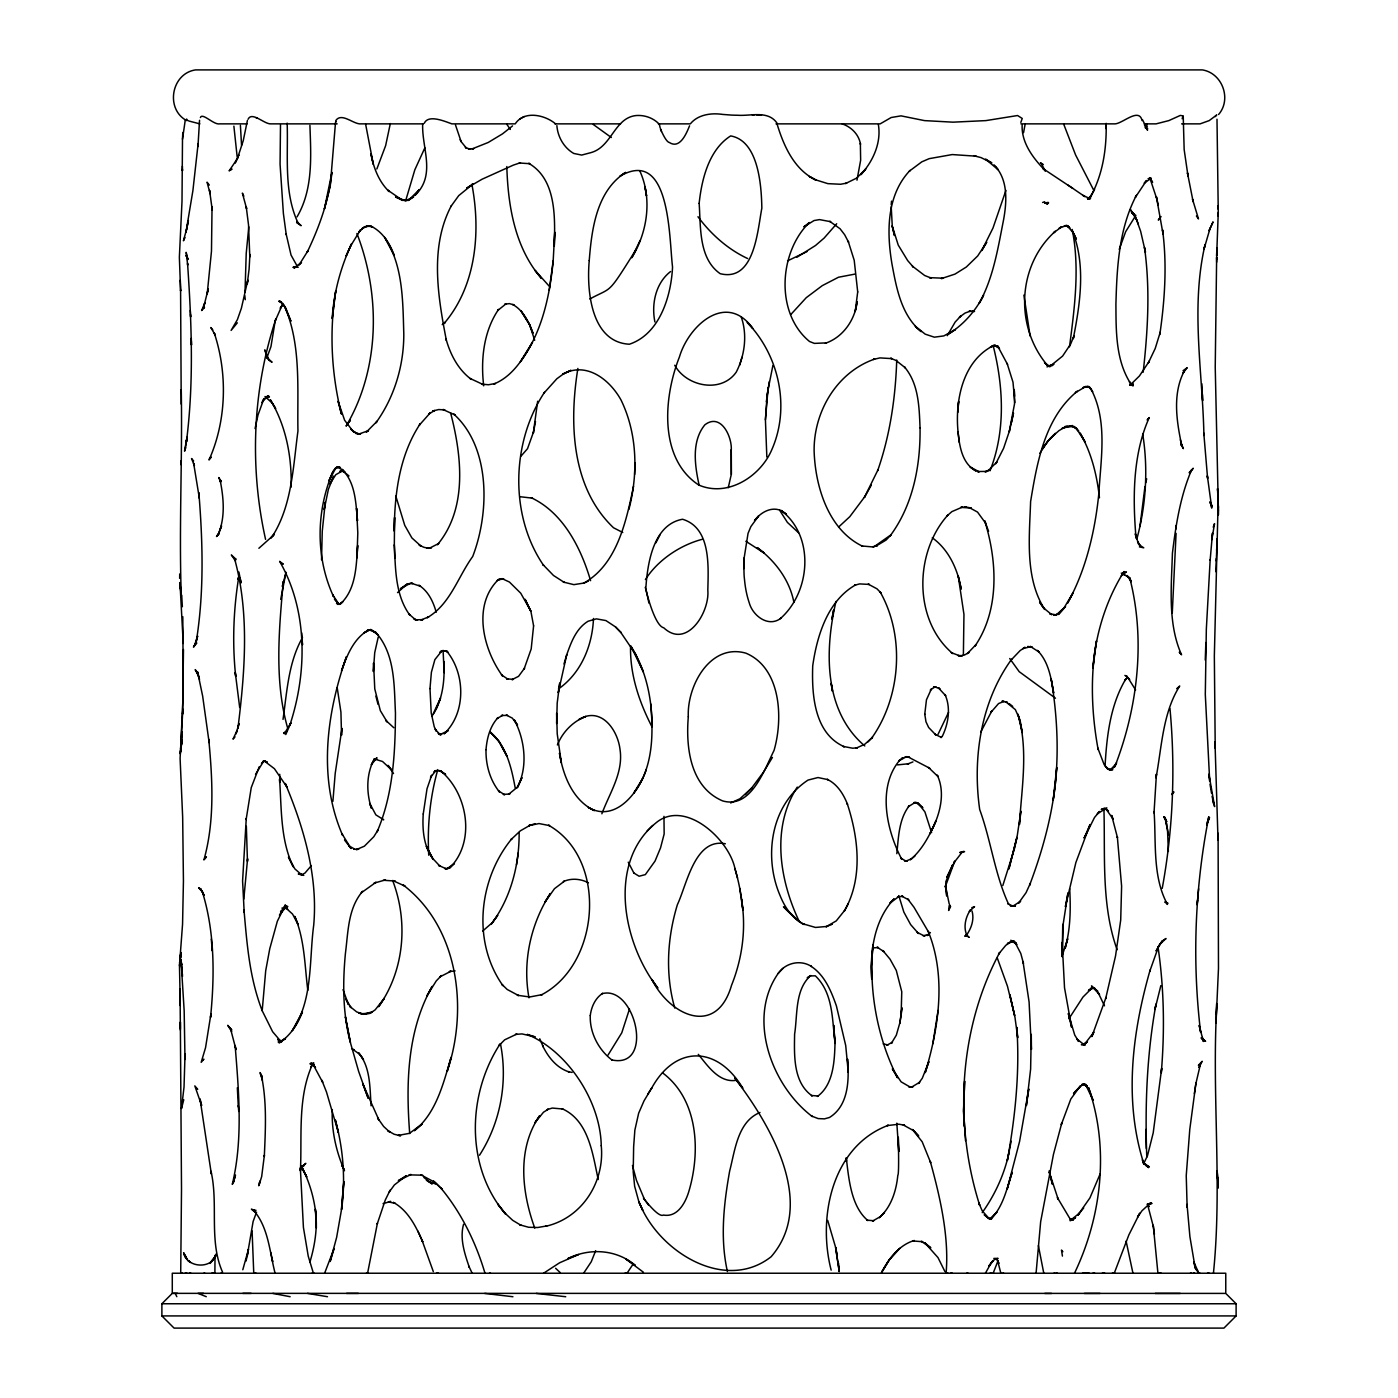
<?xml version="1.0" encoding="UTF-8"?>
<svg xmlns="http://www.w3.org/2000/svg" width="1398" height="1398" viewBox="0 0 1398 1398"><rect width="100%" height="100%" fill="white"/><g stroke="black" fill="none" stroke-linecap="round" stroke-linejoin="round"><path stroke-width="1.5" d="M180.342 1030.046L180.342 1022.025L181.513 1189.104L180.709 1272.687M280.491 124.824L280.072 164.23L283.392 213.51L286.258 234.759L286.118 233.868L291.046 255.083L297.424 266.599M891.208 206.694L892.291 226.406L894.458 235.493L892.151 225.847L898.25 245.104L907.651 260.552L913.261 267.018L912.387 266.162L924.637 275.493L931.225 278.097L929.635 277.66L943.161 278.185L941.413 278.586L955.009 274.095L966.315 267.018L977.674 255.974L986.708 242.256L981.798 250.557L992.982 228.049L1005.931 190.39M1103.896 808.254C1105.364 855.384 1101.012 904.646 1117.107 949.749M184.99 1053.987L184.99 1059.457L184.169 1010.737L180.971 959.395L181.6 964.55M279.74 774.3L279.705 782.338L279.583 779.315C281.592 808.551 280.316 839.901 293.283 866.847L288.46 857.149L294.803 868.822L302.108 875.253L299.819 873.68L303.785 875.375L298.281 874.047L302.265 874.449L304.956 873.068L311.37 865.607M1216.819 247.953L1216.662 255.782L1218.27 212.339L1216.994 119.197M187.874 258.805L186.039 255.45L187.944 259.504L186.144 252.339L187.699 265.096L187.559 263.471C191.596 322.728 194.007 382.475 186.441 441.576L186.983 437.207L184.553 451.17L185.707 447.709M896.73 360.072C895.524 397.574 890.054 435.302 877.612 470.811L877.996 469.798L864.401 497.443L871.373 485.019M1218.235 216.201L1218.27 212.339M183.225 643.482L180.097 584.871L181.303 596.596C178.892 527.815 182.526 458.614 181.251 389.675L181.181 404.127M743.876 568.602C744.12 541.603 743.561 574.491 744.365 578.056C745.082 586.496 746.41 594.395 749.206 602.695C752.666 615.697 768.358 627.877 780.958 618.213L780.329 618.615C810.718 591.948 814.947 536.098 781.167 510.532L786.392 514.184L781.167 510.532M185.305 119.774L182.491 139.206L182.002 201.434L179.363 257.284L180.622 290.924L180.272 280.212L180.307 281.295M630.55 646.505C629.956 674.587 639.113 701.831 651.835 726.541M946.079 1273.229C949.294 1237.23 940.19 1197.23 930.264 1161.406L930.701 1162.752L922.191 1141.799L912.457 1129.497L918.696 1136.05L913.75 1130.737L903.125 1124.883L904.558 1125.215L898.897 1124.202L887.066 1125.617L888.377 1125.268C831.95 1146.255 817.463 1217.291 831.163 1270.118M181.163 393.135L180.587 289.91M181.006 464.66L181.058 460.781M1210.179 559.584L1206.334 629.187L1205.303 694.457L1209.707 781.29L1208.903 774.16L1214.617 806.594L1212.049 796.371M179.66 578.37L179.713 573.949M332.305 1109.575C331.396 1130.51 336.132 1151.602 344.52 1170.755M1146.797 1157.037C1144.875 1105.975 1146.814 1054.407 1156.006 1004.044L1154.94 1009.461L1160.847 985.625M1216.662 262.142L1216.644 257.337L1215.229 367.08L1218.217 502.983L1217.501 488.671L1217.606 490.558M1216.644 259.277L1216.749 251.465M291.116 487.151C291.937 457.006 286.048 425.778 270.321 399.758L275.651 408.6L272.173 403.043L265.026 396.543L267.577 398.238M1106.15 123.566C1106.709 148.957 1102.725 175.239 1090.073 197.555L1094.564 189.534M1217.938 839.901L1218.095 833.208L1218.479 968.395L1216.015 1022.986L1216.085 1020.103C1212.8 1104.315 1221.904 1190.554 1213.429 1273.229M1176.085 533.32L1172.258 613.32M628.89 509.431C638.239 473.572 637.418 433.66 621.009 399.968C609.65 379.54 586.444 361.226 562.8 374.14L570.821 370.4L562.8 374.14M184.973 1056.364L184.029 1086.98L181.513 1108.492L183.767 1099.737M281.959 563.516L283.287 564.163L279.635 561.349C307.857 610.402 307.315 672.386 289.805 725.265L290.784 723.028L284.336 733.758L286.765 731.259L283.672 733.076L286.45 731.801M634.64 474.446L634.902 462.755M1014.703 396.193L1014.232 389.5L1014.529 403.795L1009.286 431.615L1013.463 412.917L1011.593 422.353M924.742 714.43L926.455 699.804L931.348 689.039L930.317 690.07L935.07 686.82L933.48 687.222L936.136 687.047L934.388 686.715L939.963 688.777L938.477 687.903L945.695 695.75L944.996 694.526C950.937 707.545 948.473 723.29 942.514 735.872M645.928 586.863C647.693 562.136 653.652 524.425 682.556 519.252C711.215 527.902 708.314 566.435 707.825 590.393C709.712 612.167 686.89 649.511 663.718 627.772C650.821 624.993 639.34 557.19 648.934 603.115M650.682 703.841C653.513 734.177 653.216 767.782 633.801 793.068L642.87 778.127M1217.973 838.503L1214.984 741.814L1215.299 748.454M1218.392 507.457L1218.147 501.393L1214.338 655.942L1215.211 746.549M180.01 988.928L180.132 997.56L179.468 965.511L182.561 924.148L183.435 881.072L182.666 817.236L180.097 758.363L182.858 709.101L182.596 714.186L183.47 649.528M950.623 906.516L948.613 910.465L949.609 905.083M1215.98 569.038L1215.91 571.695L1217.134 538.649M1216.015 1022.986L1216.697 1003.537L1216.277 1014.633M554.29 246.345L554.744 232.155L553.189 260.692L549.239 290.172M554.342 244.37C555.076 216.725 556.159 179.119 528.671 163.304L529.825 163.688L519.252 163.007L520.458 162.727L513.328 165.121L482.1 179.206L466.722 188.118L473.206 183.837L458.736 195.615L450.715 206.712M765.422 419.802L767.17 394.184L772.902 365.455M1105.748 808.795L1101.257 809.355L1106.814 807.852L1097.273 813.916L1099.597 811.434L1094.529 817.446L1084.236 837.979L1090.038 824.575L1075.883 862.514L1065.398 906.69L1067.985 892.885L1063.109 924.602L1062.2 956.756L1062.742 924.393M1205.862 642.556L1205.251 660.048M215.012 1255.299L214.89 1272.809M1154.014 812.954L1156.443 774.003L1156.024 777.847C1161.79 747.161 1162.664 712.875 1179.72 686.016L1176.679 688.69M1216.243 560.93L1216.347 558.449M182.491 139.206L182.788 132.53M766.838 457.024L765.422 419.68L768.149 387.7M1216.627 550.62L1216.732 548.191M181.827 735.191L181.653 739.088L182.002 731.661M179.468 965.511L181.111 952.894L179.818 960.496L180.989 953.506L180.132 958.277M179.591 962.82L181.041 953.523M593.486 618.475C592.385 645.474 581.201 673.154 558.431 688.952M280.893 1041.178L278.01 1039.343L280.491 1040.951L272.627 1031.724L262.195 1010.719L265.707 970.719L269.762 948.735L277.346 921.247L285.402 904.873L279.443 915.131L286.852 905.869L280.561 911.636L287.831 906.533L284.93 907.721M963.379 655.225L963.956 614.404L958.224 575.993L961.212 589.135C957.7 569.475 948.927 549.729 932.291 537.811M180.744 953.471L180.499 957.176L180.814 952.58M491.589 923.711L497.601 915.48L491.589 923.711C510.917 897.708 519.427 864.576 519.13 832.439M949.557 906.428L949.661 904.908L949.539 908.018M1105.049 766.174C1106.762 736.257 1110.204 704.976 1125.932 678.764L1124.639 680.774L1127.19 677.576M731.329 474.376L731.259 449.789L731.329 474.219L728.253 487.745M1207.225 823.02L1208.798 816.694C1194.888 887.538 1192.022 960.496 1200.62 1032.178L1199.169 1025.363L1203.398 1041.475L1202.21 1037.491L1203.73 1040.619L1201.022 1037.963M199.547 120.315L197.957 146.563L198.132 143.61L192.907 190.582L185.951 232.348L186.948 227.839L183.453 240.806L184.833 237.485L184.117 238.883M743.963 559.148L748.052 533.354L750.883 526.574L758.607 516.002L754.518 520.598C760.529 512.402 771.766 505.884 781.762 510.952M537.653 401.243L533.32 433.065L535.504 421.549M180.499 751.477L181.583 741.796L180.237 753.802L182.177 739.961L180.587 749.136L183.243 692.657L182.806 616.693M891.208 204.859L891.522 201.137M896.817 853.689C898.53 837.367 898.792 819.071 909.382 805.597L908.333 806.681L915.288 802.347L913.768 802.697L917.35 802.802L915.76 802.417L922.837 807.764L917.857 802.871L924.917 811.906L931.592 832.631M1210.144 560.231L1212.52 533.022L1211.804 539.68L1214.547 523.656L1213.202 527.186M332.899 801.316L335.205 773.426L341.828 729.302L341.863 728.323L341.549 735.191L340.92 712.106L337.215 687.781M1139.964 526.434L1144.962 486.521M1198.645 888.831L1197.142 904.803L1197.579 900.225M901.168 1015.123L899.84 1023.161L901.92 1007.766L901.116 1015.63L901.762 991.724L896.293 970.457L890.037 959.168L882.854 950.535L883.99 951.654L877.053 947.162L878.433 947.582L872.352 947.931L873.488 947.547M335.537 122.133L330.278 185.759L324.371 209.053L331.938 172.408C328.967 200.281 319.216 227.123 307.176 252.287L308.207 250.382L299.015 265.008L301.479 262.422L293.877 268.067L296.673 266.861L293.213 267.298L296.673 266.861M275.057 321.715L270.95 346.634L266.773 358.045M285.996 572.254L280.718 599.358M932.815 1043.834L938.093 1010.474M766.331 401.75L769.284 381.584M553.206 260.727C549.781 296.131 541.917 332.707 520.353 361.802L532.481 342.248C523.289 358.762 512.227 376.586 493.948 383.978L495.399 383.489L488.514 384.747L481.681 384.17L483.236 384.59L470.095 378.456L471.388 379.435C458.177 369.701 450.313 354.48 446.014 338.945L446.346 340.273C437.941 296.498 429.501 246.852 451.397 205.628M283.025 719.393C286.992 691.783 288.39 662.303 302.51 637.558M248.792 226.808L246.223 253.388L245.017 291.99M518.274 852.902L516.509 864.838M390.322 123.566L385.638 145.637L376.848 168.983M1142.079 120.612C1139.125 107.279 1123.101 123.199 1115.202 123.863L1020.89 123.863M1194.346 1093.568L1195.972 1082.908L1189.768 1129.497L1186.238 1175.648L1187.147 1207.295L1187.024 1204.377L1189.908 1236.653L1195.238 1268.283L1193.84 1261.992L1198.68 1272.914L1195.849 1269.139L1197.527 1270.24M1143.162 372.235C1147.845 330.924 1150.309 288.739 1144.473 247.429L1145.469 252.269L1140.681 231.421L1135.84 217.721L1138.391 224.257M1159.816 334.559C1164.814 299.976 1167.19 264.589 1162.542 229.831L1163.084 234.27L1156.408 196.803L1158.226 205.122M1025.083 124.439L1023.563 132.635M186.004 444.302L186.616 440.405L185.078 449.911M180.796 747.406L182.299 739.996M181.024 952.527L179.8 959.605L181.198 953.314M243.811 899.071L247.586 858.739L247.463 861.395L246.345 826.288M238.953 575.836C233.449 609.004 232.138 642.975 235.703 676.422L235.266 672.473L239.687 707.528M633.556 486.259C626.199 521.244 617.112 564.809 583.333 583.368L588.418 581.061M577.881 368.425C569.161 422.58 571.118 487.5 613.547 527.78L622.757 532.498M1011.156 1141.24L1007.346 1160.48C1015.245 1116.722 1019.946 1071.759 1016.783 1027.285L1017.709 1037.718L1014.983 1017.395L1010.265 996.355L1009.828 994.729L1014.668 1015.577L1007.451 986.184L997.316 958.084M1069.505 346.844C1074.52 308.137 1079.972 268.084 1072.196 229.429M1195.832 1083.834L1200.393 1064.332L1198.995 1067.425M256.55 1212.136L253.108 1221.537L247.131 1256.453L248.494 1249.27L242.798 1269.751M255.065 428.522L258.018 414.961L263.96 398.587L262.474 401.243M1162.227 888.342C1173.167 829.084 1175.508 768.376 1169.951 708.402M674.727 365.245C686.61 386.722 721.246 393.572 736.239 372.13C744.784 355.546 747.493 334.891 741.272 317.084M247.411 120.455L243.235 140.726L237.258 158.97L238.848 154.898L235.179 163.007L236.734 159.634L229.15 170.836L231.981 169.053L229.499 170.469M629.467 1009.059L621.778 1032.807L607.973 1055.158M856.991 180.167L860.644 160.228L860.364 143.47L860.504 144.344C858.966 134.54 851.347 126.921 842.12 123.863M1145.818 482.677L1146.675 478.832M238.848 575.941L238.062 579.436L239.268 575.312M1009.391 1150.694C1005.005 1173.027 995.376 1194.172 982.217 1212.678M245.978 1261.101L247.324 1255.509M899.962 1022.462L896.31 1035.202L891.33 1043.38L892.431 1042.226L886.786 1045.267L888.097 1044.935L883.204 1043.939M406.067 199.355L414.839 169.787L424.852 147.856M217.284 535.294L218.822 534.263L216.515 536.535L219.381 532.323L217.896 535.067C225.532 517.924 223.732 498.072 220.115 480.126L221.233 481.331L218.77 477.574L220.674 482.153L220.115 480.126M235.511 1175.071L233.571 1181.729L235.336 1175.561M422.685 124.16C421.654 148.031 436.403 175.065 414.979 195.405L418.911 190.023L408.268 200.491L413.738 196.838L405.665 200.7L407.744 200.281L403.183 200.263L405.455 200.665L395.547 196.961L402.694 200.456L387.596 190.023L389.168 191.596C378.753 181.583 373.598 167.725 370.924 153.815L373.283 164.248L365.647 124.317M990.5 1218.392L996.931 1212.171L991.182 1218.672C1003.327 1206.299 1006.875 1188.405 1012.082 1172.485L1007.242 1188.877L1019.579 1141.484L1028.788 1088.902L1026.377 1105.538L1030.623 1069.086L1031.27 1034.363L1031.427 1049.356L1029.085 1001.947L1023.004 961.562L1023.476 963.432L1020.802 953.506L1015.105 942.549L1016.905 944.629L1010.824 940.225M1136.819 539.104C1146.115 504.888 1148.3 468.749 1142.655 433.712M835.969 601.455C824.785 649.983 823.265 710.621 864.785 745.973M378.264 636.911L374.716 652.691L373.336 671.477L373.563 663.036L374.769 688.917L380.343 710.673L387.124 721.927L385.726 720.285L393.782 727.729M463.594 1224.246C459.662 1238.209 464.346 1252.87 469.274 1267.2L468.889 1266.273L472.087 1273.071M216.253 1253.779C212.915 1269.611 186.563 1268.335 183.645 1252.695L186.528 1257.868L184.082 1254.216L185.794 1257.186M1160.323 331.955L1155.202 348.521L1148.352 362.903L1149.401 361.016L1139.422 375.975L1129.951 385.289L1132.904 384.258M533.512 431.965L527.518 448.688L520.982 456.15M309.849 1262.307C314.987 1245.234 317.783 1227.095 315.424 1209.322L316.315 1227.898C316.752 1207.313 311.527 1186.64 302.475 1168.204L306.651 1176.871L301.182 1166.998M563.988 663.963L566.767 654.596L558.239 692.726L559.742 682.993L557.19 703.107L556.666 723.5L556.666 713.312L557.208 733.758L561.349 762.784L559.462 753.155C563.079 775.558 572.691 800.268 594.43 810.63L588.296 807.415C615.26 822.933 638.519 792.753 646.33 769.477M1011.698 1173.778L1012.082 1172.485M1009.513 430.759L1003.607 448.269L995.743 463.752L996.931 461.952L987.897 470.934L989.784 469.693L985.031 471.79L987.075 471.406L977.377 471.528L979.264 471.842L970.072 466.967L976.031 471.004C962.086 463.612 959.5 446.294 958.067 432.087L959.273 442.362M954.572 861.57L945.24 886.874M1119.221 249.386L1125.67 231.666L1135.875 215.327M437.801 769.616C429.955 797.297 427.159 826.515 428.749 855.226M741.971 357.311L739.664 365.21M595.67 1250.686L591.267 1261.747L584.067 1272.564M990.011 470.794C1005.774 430.881 1003.484 386.512 993.139 345.568M640.144 240.404L631.791 257.756C647.554 232.103 652.359 198.586 639.882 171.08M1100.156 1173.901L1089.916 1197.929L1077.945 1215.019L1083.695 1207.959M566.609 655.12C571.031 642.521 576.098 628.471 588.121 621.219L596.387 618.86L605.911 620.572L615.487 626.898L620.974 632.525L615.487 626.898M993.157 1273.229L998.102 1260.559M219.189 532.289L221.548 525.84L220.325 529.178M1206.684 825.117L1209.515 817.568L1207.383 822.164L1208.047 821.308M285.926 572.673L282.379 586.478L283.305 581.498C279.006 629.694 274.253 680.634 287.534 727.676M1002.82 885.528L1014.476 848.603L1016.958 837.472L1008.902 868.944L1017.272 835.567L1020.89 811.172L1019.422 824.505C1021.641 788.157 1028.544 749.643 1017.954 714.098L1022.288 732.535L1020.051 720.092L1015.332 709.607L1005.774 701.813L1007.504 702.46L1002.051 701.149L1004.061 701.394L998.574 703.544L990.675 712.613L991.986 710.673L980.662 732.22M1062.13 955.952L1067.688 938.774L1065.119 948.333C1070.553 929.058 1070.763 908.683 1069.697 888.796M557.383 744.994C562.45 732.202 572.883 721.403 585.797 716.458L578.999 719.498C600.773 706.025 617.706 729.494 620.03 749.555C623.543 772.675 609.563 793.033 601.874 813.793M948.56 712.333L938.041 734.352M1145.644 127.235L1147.129 123.618M689.564 125.803C686.453 133.422 679.97 149.341 669.432 142.544C664.714 141.757 657.916 121.766 661.429 131.482M259.312 766.611L251.256 787.598L246.135 819.525L246.258 818.581L242.588 880.932L244.196 912.457L244.003 910.133C247.027 944.262 249.421 977.534 262.195 1010.719M1084.236 837.979L1084.9 836.441M285.769 734.544L290.784 723.028M636.265 249.228C606.802 296.131 613.11 286.345 589.799 298.98M1173.044 792.054L1171.978 794.518L1174.005 792.054M351.422 244.126L346.232 255.747L351.422 244.126C340.64 267.525 333.685 292.864 332.2 318.639L335.782 290.697C329.177 331.431 331.396 373.86 341.392 413.895M1115.307 765.405C1137.955 706.479 1145.609 639.078 1129.654 577.566L1131.209 581.673L1126.98 575.452L1129.042 577.479L1122.454 573.722L1124.831 575.032M436.071 709.136L440.527 698.039L432.017 716.37M1210.493 227.577L1213.062 221.88L1209.095 230.705L1210.161 227.996L1204.01 249.159L1205.076 244.598C1190.414 307.717 1202.682 371.833 1203.923 435.477L1203.783 433.048L1207.61 478.431L1207.348 475.809L1211.751 508.086L1210.109 501.637M1199.03 1067.356L1202.14 1061.292L1198.401 1065.328L1199.292 1064.734M947.267 335.66L955.149 322.064L960.828 315.983L959.395 317.154L965.092 313.047L970.876 310.915L968.954 311.352L974.528 311.439L972.589 310.968M281.854 305.83L275.161 321.068L275.948 318.761C252.549 389.291 249.403 466.967 265.568 539.366M255.554 774.37L263.366 761.665L261.478 763.658L264.694 760.704M1144.455 1162L1147.513 1155.674L1153.21 1132.869L1161.668 1068.369L1161.284 1072.843C1164.779 1030.955 1164.15 988.438 1157.998 946.813M1114.538 767.153L1116.6 762.889L1111.13 769.407L1115.167 765.894L1109.872 770.35M1062.428 1256.103L1061.484 1250.074L1062.882 1251.717M390.234 1189.995L385.289 1200.008L377.198 1224.054L377.443 1223.11L367.587 1273.229L366.381 1273.229M556.876 125.61C557.697 136.812 563.918 147.786 573.757 153.448L581.673 155.073L590.672 152.697C611.765 147.157 614.141 118.166 635.775 115.58C644.286 114.776 653.058 117.834 658.947 123.863M297.04 216.865C313.274 189.202 310.968 156.174 309.919 125.366M655.819 542.896L659.839 535.189M433.66 713.679C443.044 698.056 444.826 679.306 443.882 661.464L444.145 672.63L443.079 650.35M848.219 903.772L844.322 911.077C863.195 878.416 858.547 837.926 847.205 803.553L847.52 804.357C843.553 794.256 837.367 784.138 827.214 779.333L828.053 779.665L817.97 777.533L808.027 780.084C770.84 804.427 763.308 856.555 780.067 895.524C784.785 907.372 792.456 918.923 804.409 924.41C800.862 925.825 763.028 886.384 798.66 921.107M881.369 1272.896L889.25 1259.755L899.735 1248.344L889.984 1258.829L881.771 1272.058C888.831 1258.619 899.141 1244.954 914.309 1240.48M350.601 245.961L360.614 229.726L358.814 232.085L364.004 227.227L361.698 228.818L366.888 226.301L364.406 226.791L369.701 226.231L367.272 225.777L372.654 227.088L370.557 225.969C382.563 231.579 389.92 243.567 394.323 255.607L384.642 237.363C403.236 265.41 402.781 301.217 403.795 333.65C403.952 365.315 394.481 397.102 375.905 422.843L377.163 421.2L366.346 432.087L368.495 430.636L358.185 434.289L360.614 433.887L355.669 433.345L358.063 433.712L353.31 431.667L355.494 432.664L350.985 429.291L352.838 431.021L344.642 420.274L338.071 401.278L341.322 413.721M348.871 422.266L350.409 420.169L346.075 426.11C380.029 368.845 380.64 294.646 356.909 233.483M1090.073 197.555L1091.419 195.143L1087.749 199.075L1090.58 197.834L1087.609 198.796L1090.492 198.429L1087.434 198.411L1090.178 198.726L1082.978 195.405L1084.848 196.611L1068.072 185.148M1182.149 118.725L1183.092 115.912L1180.314 115.422L1168.815 120.612L1156.076 123.863L1144.315 123.863M647.676 1094.354L651.835 1087.819L644.024 1100.855L638.659 1113.21L634.867 1130.091L633.644 1146.675L633.207 1171.856L634.64 1186.273L638.903 1201.861L642.608 1210.074L638.834 1201.808L642.608 1210.074M259.137 1183.04L260.36 1180.873L258.787 1185.766L261.671 1176.609L264.379 1155.22L264.309 1156.461C265.498 1129.601 267.001 1102.271 261.461 1075.778L262.405 1080.217L260.063 1072.563L261.793 1075.883L260.5 1074.415M772.43 757.401L763.64 771.941L751.408 788.35M1068.928 1018.74L1082.996 997.036L1091.122 988.945L1088.43 990.413L1093.184 988.071L1090.283 988.561L1094.791 988.176L1091.925 987.67L1094.809 988.683M324.616 1273.229L334.087 1248.519L330.155 1261.503L336.638 1237.37L341.304 1210.72L343.838 1181.59L341.566 1209.585C345.638 1179.65 343.349 1149.139 335.363 1120.043L338.368 1132.502L326.503 1092.065L321.82 1080.182L322.676 1082.314L313.117 1064.525L315.511 1067.583L311.509 1063.441L314.218 1065.084L310.566 1063.196L313.327 1063.668L309.937 1063.861L312.61 1063.459M1218.602 114.496C1231.865 99.206 1222.359 73.08 1202.367 69.9L195.58 69.9C171.325 73.412 165.051 108.992 186.65 120.612M1039.815 453.319L1047.784 441.296L1055.35 433.328M627.02 1273.229L632.473 1265.068M645.422 579.541C657.462 560.528 679.533 545.29 702.303 539.279M479.497 1155.237C500.519 1122.646 508.033 1081.772 500.449 1043.764M283.2 303.523L280.229 308.294L282.536 304.764M797.279 787.109C770.84 827.651 779.7 880.74 799.534 922.086M864.978 496.43L849.792 516.683L838.59 527.063M274.095 534.403L270.565 538.16L274.095 534.403L272.348 536.36C292.042 505.569 293.161 466.355 297.949 431.021C297.11 389.326 301.601 343.803 283.951 304.974L290.924 321.243L285.646 307.752L279.635 300.989L281.907 302.65L278.691 301.182L281.417 302.23M966.158 935.07L968.971 937.237L966.158 935.07L967.364 935.909L964.69 936.118L966.088 935.611C971.313 928.761 974.511 919.447 971.994 910.919M844.689 910.378L836.249 920.898L826.078 926.804L832.229 924.13L831.373 924.515M966.228 935.559L967.451 933.864L965.808 935.664M790.919 314.41L806.262 297.669L822.269 285.646L838.485 277.241L854.982 274.095M261.741 402.572L268.119 395.669L265.428 397.574L268.818 396.088L265.882 397.137L269.395 396.752L265.882 397.137M651.713 1088.028C675.688 1044.655 717.454 1045.721 742.81 1088.221L734.964 1078.4M1160.882 216.498L1158.313 220.063L1160.69 217.005M389.028 1192.302L394.393 1184.927L406.381 1175.666L398.343 1180.646L411.012 1174.495L409.002 1174.862L422.703 1175.194M418.177 191.037L418.911 190.023M1047.784 441.296L1042.157 448.933L1049.618 439.077L1058.88 430.706L1064.367 427.404L1062.008 428.435L1072.581 425.586L1064.752 426.705L1074.8 426.705L1072.056 426.285L1076.74 428.504L1074.188 427.089L1078.732 431.091L1076.687 428.976L1085.197 442.118L1080.042 432.996C1091.471 452.69 1096.993 475.355 1099.457 497.828M846.314 1157.911L846.402 1161.301L846.297 1157.928C848.883 1179.86 851.277 1206.666 867.878 1220.559L866.847 1220.174L873.82 1220.716L872.527 1221.118L880.46 1216.557L879.394 1217.588C891.277 1206.911 896.293 1190.781 897.813 1175.316C899.788 1174.198 897.289 1109.086 898.757 1151.568L896.834 1123.171M300.29 1169.147L305.83 1163.328L300.186 1168.151L303.471 1165.408L300.78 1166.683L304.013 1165.67L301.094 1166.159M836.686 223.75L824.121 238.079L815.523 245.489L796.843 257.284M1077.945 1215.019L1079.64 1212.94L1070.047 1220.681L1072.773 1219.912L1070.169 1219.108M778.197 973.427C747.056 1017.779 770.822 1085.093 812.29 1116.548L811.487 1116.023L818.162 1118.592L824.453 1118.872L829.486 1117.474C848.936 1105.486 849.18 1079.221 847.52 1059.002L848.254 1072.179L845.72 1045.564L836.388 1005.861C831.128 990.972 824.645 974.895 810.718 966.088L811.469 966.472C800.547 959.343 785.484 962.785 778.197 973.427L783.055 968.29M204.737 858.791L206.397 856.817L203.916 859.927C214.838 821.098 212.531 779.14 208.739 739.262L209.141 742.618L202.658 696.134L197.607 671.896L199.058 677.488M235.004 736.868L233.012 739.14L237.206 730.228L236 733.898L239.006 723.552L237.905 728.498C244.825 672.735 249.753 613.11 234.462 558.414L235.546 560.895L231.334 554.954L236.122 559.34L234.148 558.466M962.471 851.749L954.135 862.461L955.009 861.063L946.883 877.262L952.65 864.838L945.817 881.754L946.708 896.048L945.398 885.755L949.225 903.999M397.539 592.612L407.098 584.014L400.37 588.768L409.981 583.49L407.884 583.875L412.777 583.438L410.75 583.088L420.449 586.234L418.841 585.238C428.347 591.144 433.328 601.839 436.211 612.254M234.27 1181.013L232.278 1184.386C243.147 1139.457 238.761 1091.314 235.126 1045.477L236 1049.583L230.6 1029.033M1189.086 472.699L1193.21 468.243L1189.82 473.013L1191.55 469.955C1180.314 496.325 1175.823 525.054 1172.415 553.328C1171.419 586.723 1167.575 623.7 1181.555 654.806L1179.265 652.254L1181.258 653.88M745.379 794.606L751.809 787.93L739.944 798.747L730.665 802.959M867.931 741.971L872.457 737.305L864.733 744.295L856.205 748.105L857.324 747.755L852.763 748.227L843.344 746.445L844.322 746.759C814.125 733.513 811.696 694.404 812.727 665.798C816.956 635.845 827.703 600.616 855.646 584.888L854.597 585.255L859.63 583.91L869.364 584.434L868.193 584.119L876.983 588.82L880.88 592.839L880.076 591.791C905.17 636.003 900.994 696.798 871.705 738.092L872.457 737.305M492.446 922.54L482.677 931.051M1049.618 439.077L1053.917 434.778M879.394 1217.588L884.427 1212.538L883.449 1213.516M161.888 1303.757L172.286 1293.36L172.286 1273.229L1225.766 1273.229L1225.766 1293.412L1236.112 1303.757L1236.112 1315.92L1223.932 1328.1L174.068 1328.1L161.888 1315.92L161.888 1303.757L1236.112 1303.757M734.946 868.612C729.319 840.355 687.047 800.338 657.846 821.395C607.012 860.277 622.093 942.304 657.864 988.141L651.887 979.491C669.974 1015.874 716.545 1037.246 731.538 985.31C741.027 961.614 745.274 935.786 742.915 910.325C741.569 896.118 738.913 882.068 734.876 868.385C735.156 869.416 737.393 877.507 737.515 877.996M647.082 831.041L652.726 825.484M202.675 1060.331L203.881 1059.177L201.172 1062.323L205.541 1047.714L210.941 1013.812L210.539 1017.395C214.715 975.542 214.838 931.54 202.133 891.138L204.091 895.402L200.456 888.516L202.378 891.872L198.656 887.713L201.19 889.897M1215.211 116.628L1216.767 114.933L1209.183 120.612L1200.096 123.863L1181.625 123.863M1020.837 122.412L1022.235 118.463L1017.569 115.527L985.835 120.612L952.999 122.168L924.497 120.612L901.011 115.859L891.173 117.519L880.181 123.863L775.995 123.863M930.386 932.588L927.171 935.594L928.464 934.458L923.134 935.769M272.278 536.343L258.875 548.278M940.871 737.567L942.322 736.239M237.328 322.833L231.107 330.417L237.398 319.618L241.365 308.311L247.813 280.054L247.254 283.864L249.106 269.028L249.91 254.488L249.805 256.917L248.529 224.956L246.24 206.852L246.607 208.669L242.378 193.099L243.829 196.174M282.151 1041.475L278.08 1040.968L281.295 1041.265L278.342 1042.489L285.402 1038.522L279.303 1042.856C290.295 1035.603 297.879 1024.052 302.44 1011.872L292.269 1030.658C313.274 999.972 308.993 960.443 313.711 925.179C318.045 876.389 303.978 828 285.262 783.457L286.905 786.987L274.427 768.708L264.309 761.001L267.21 762.032L263.296 760.827M512.542 125.925L502.511 133.858L488.251 142.456L472.07 148.922L473.73 148.66L468.278 148.904L469.885 149.202L465.307 147.332L466.408 148.118L461.113 141.617L455.468 124.894M670.568 271.544C655.61 283.112 651.276 304.082 654.893 321.924M196.821 643.063L193.466 647.117L196.209 642.556L194.374 645.719L197.677 636.02L196.262 641.542C204.213 592.385 202.832 542.214 198.848 492.725L199.25 498.265M873.296 547.282L890.037 535.469M311.859 1064.647L313.834 1062.952L310.95 1066.884L312.401 1064.507C297.494 1097.587 302.073 1135.613 300.43 1170.982L300.395 1168.815L303.418 1227.427L308.242 1256.208L313.065 1272.11M911.741 858.652L905.834 861.185L907.319 860.871L904.523 860.766L905.904 861.081L900.592 857.988L901.64 859.036C886.629 830.464 876.808 786.952 899.945 759.953L898.844 760.861L906.568 756.633L905.03 756.982L909.539 757.279L908.176 757L929.757 768.236L928.499 767.467L937.883 776.449L937.272 775.121C946.131 794.151 939.351 816.292 929.95 833.785L936.136 820.539C929.845 834.851 922.488 849.565 910.325 859.77L914.921 855.995M901.518 758.73L902.828 757.681L898.844 760.861M1145.259 127.812L1147.409 126.117M203.129 308.469L204.492 307.438L201.627 310.531L204.912 302.615L203.846 306.477L208.25 288.792L207.184 294.017L211.482 251.116L212.042 206.694L212.286 210.259L209.56 190.268L210.154 193.833L207.061 182.177L209.316 185.078M209.438 458.509L211.238 457.129L209.018 459.977C226.528 420.885 227.752 373.581 214.261 333.021L215.379 335.38L210.871 327.534L212.828 329.998M1082.646 1084.638L1075.621 1091.087L1073.524 1093.708L1080.357 1085.931L1070.816 1099.038L1061.309 1124.569L1061.746 1123.188L1053.445 1154.433L1040.654 1221.747L1036.075 1273.229M442.222 324.616L445.403 322.187L444.005 323.585C476.386 285.769 480.877 231.614 471.895 184.326M424.258 123.269C428.312 114.252 444.337 121.172 451.851 123.863L515.233 123.863C524.145 110.232 544.801 114.776 555.583 123.863M519.759 119.04L524.302 116.523M563.778 373.703L556.876 378.736L543.927 393.135L544.504 392.296C511.336 442.135 509.396 515.617 543.577 565.369L542.931 564.565L553.486 575.469L564.32 582.442L563.307 582.057L573.844 584.644L584.049 583.036M283.182 1040.095L285.402 1038.522M338.036 603.167L334.402 598.938L339.05 604.408L342.772 601.804L340.972 603.429C356.28 588.575 356.228 565.299 357.696 545.465L356.979 557.907L357.801 532.988L356.56 508.243L357.486 520.772C355.808 503.07 355.564 482.537 341.951 469.256L343.716 470.916L337.879 467.159L340.448 467.526L336.481 467.351L339.102 466.949L335.24 468.347L337.722 467.002L333.982 470.077L336.027 467.614L328.932 480.72L333.178 471.074C316.053 510.602 315.336 557.383 333.58 596.666L332.637 594.692L338.928 604.233M1163.136 940.347L1166.037 938.512L1159.571 944.576L1156.076 951.042L1162.21 940.889L1158.592 946.446L1149.75 971.313L1150.117 970.055C1132.153 1032.703 1123.608 1101.135 1144.001 1164.237L1142.358 1159.886L1145.399 1164.936L1148.597 1167.627L1143.022 1162.524L1149.313 1166.841L1146.08 1165.582M1149.121 417.845L1147.164 420.082L1149.243 417.6C1132.607 454.577 1132.677 498.3 1136.05 538.143L1135.316 533.739L1138.671 544.451L1143.756 547.824L1139.422 546.898M1130.178 385.201L1133.009 383.471M1051.313 365.228L1062.602 356.088L1070.676 344.013L1074.048 335.747L1073.262 338.683C1080.147 303.96 1085.949 264.991 1072.511 231.317L1076.32 239.11L1073.874 233.693L1067.985 226.581L1069.942 227.996L1066.534 225.847L1068.928 226.721L1065.328 225.602M807.013 251.588L787.598 260.832M1183.04 370.715L1187.217 367.674L1183.145 372.864L1184.456 370.697C1172.206 393.642 1176.592 421.287 1181.764 445.63L1180.349 439.811M339.015 604.373L341.322 603.324L337.582 604.373L340.203 603.971L336.534 603.412L339.19 603.884M383.035 1203.678L390.689 1201.441L388.382 1201.878L395.127 1203.381L393.345 1202.367C408.199 1210.581 416.132 1226.745 422.633 1241.704L417.95 1231.149M912.929 761.927L907.424 764.059L908.91 763.71L897.464 764.898M1046.997 366.888L1053.935 364.231L1049.811 365.769M1081.598 1085.25L1084.533 1084.132L1081.825 1084.499L1086.036 1084.568L1083.345 1084.201L1087.295 1086.089L1083.345 1084.201M911.548 1087.172L919.744 1082.192L918.451 1083.52L922.278 1078.277L928.884 1061.641L925.214 1072.668C938.827 1027.565 946.446 976.241 928.202 931.33L928.988 932.815L913.995 907.267L907.774 899.036L908.787 899.893L901.588 896.101L902.951 896.38L897.533 896.834L898.897 896.502L889.897 903.178L894.143 898.844C874.309 919.971 869.818 951.409 871.758 979.351L871.269 966.56L873.068 944.576C868.508 989.644 877.018 1037.386 897.499 1077.753L892.361 1068.876L901.098 1081.825L910.133 1087.067L908.7 1086.7L913.069 1086.805M1042.628 202.483L1044.655 201.731M964.008 851.33L959.71 852.448M1123.503 572.918L1126.438 571.904L1121.301 575.766L1124.044 571.52C1105.87 600.319 1095.665 634.133 1092.921 667.947L1096.504 640.826C1090.108 676.667 1091.576 713.854 1098.146 749.59L1097.762 748L1104.14 764.584L1108.037 769.022L1105.94 767.03L1109.925 769.983L1112.808 769.686L1107.373 768.9L1109.925 769.983M528.863 825.641L529.999 825.292L520.283 830.866L511.004 839.621L511.948 838.573C478.535 879.115 471.912 941.903 502.913 985.625L502.057 984.489L507.177 989.452L518.571 995.568L517.33 995.236L529.685 996.984L542.214 994.607L541.201 994.974C600.319 964.672 608.13 858.721 548.54 825.239L549.571 825.606L539.016 823.562L528.863 825.641L535.015 823.737M759.988 1112.476C737.602 1121.65 735.016 1150.484 729.669 1170.982C723.762 1204.028 719.97 1238.418 727.414 1271.551M964.568 851.714L960.164 852.64M1048.15 202.361L1045.25 202.972L1048.238 203.339L1045.022 202.955L1047.696 203.741L1044.69 202.797L1047.137 203.916M385.498 879.884L374.052 883.169L376.045 882.243L361.243 892.833L362.624 891.277C347.997 908.403 348.277 931.103 345.411 953.506C342.615 983.056 342.737 1013.27 350.269 1042.157L345.393 1016.888L350.706 1043.694L358.674 1071.497L368.163 1098.251L362.641 1083.502L379.068 1120.322L377.6 1117.963L383.646 1126.473L389.885 1132.223L387.805 1130.667L394.131 1134.25L400.579 1135.77L398.43 1135.368L409.527 1133.324L422.283 1123.87L414.385 1130.702C436.421 1112.808 443.358 1083.31 451.1 1057.307L447.238 1071.27C468.47 1008.587 458.474 927.363 403.34 885.109L405.018 886.14L392.978 880.635L395.162 881.037L383.244 880.268M826.917 926.437L815.506 927.451L803.815 924.078M971.785 907.686L974.546 906.638L969.321 911.426L970.439 909.941C965.371 917.42 963.047 927.695 967.224 936.101L966.455 934.615L967.591 936.171M365.332 1014.022L369.998 1013.305L360.771 1013.725L358.709 1012.921L363.078 1014.057L356.7 1011.925L349.622 1006.228L351.055 1007.643L345.813 998.923L348.452 1004.638L343.017 989.644M363.008 1014.354L372.427 1011.803L370.383 1013.078L375.171 1009.845L384.328 998.259L378.613 1006.717C404.441 970.422 408.426 921.666 392.628 880.478M1064.752 426.705L1067.356 426.338M1048.238 365.979L1052.537 365.42L1048.046 365.699L1050.038 366.748L1044.481 362.589L1048.325 366.346C1014.686 328.006 1016.695 265.847 1055.333 231.264L1053.533 232.854L1061.641 226.878L1059.23 227.996L1067.006 225.428L1064.297 225.794L1068.002 225.917M1084.149 1044.376L1081.37 1044.725L1085.757 1043.485L1083.048 1044.603L1087.434 1041.632L1084.918 1043.712L1093.883 1032.143L1091.838 1036.6L1106.01 997.456L1105.626 998.819L1115.534 955.987L1120.707 920.041L1121.615 886.21L1117.334 836.773L1117.474 837.664L1111.655 815.401L1113.227 819.315L1106.133 809.145L1108.474 811.067L1104.507 808.446M281.907 908.123L285.664 907.686M1148.789 1203.783L1152.022 1203.416L1148.317 1204.097L1151.358 1203.066L1147.478 1204.989L1150.222 1203.224L1142.009 1210.72L1137.535 1217.081L1139.789 1213.167L1128.868 1234.906L1114.258 1273.229L1112.301 1273.229M455.119 970.928L449.265 971.575L451.047 971.191L439.951 976.853L441.471 975.524L436.263 980.907L426.949 995.848L432.174 986.394C407.028 1030.798 405.874 1083.939 409.701 1133.533M735.505 1080.427C718.729 1082.594 707.668 1065.678 698.301 1054.354M1012.676 905.991L1014.808 906.254L1010.142 905.694L1015.507 905.729L1013.183 906.009L1020.627 901.203L1018.46 903.248L1026.027 892.728L1030.413 883.204L1029.592 885.196C1043.852 847.485 1054.354 807.852 1056.731 767.502L1053.201 800.04C1059.457 760.058 1057.849 718.922 1051.191 679.079L1053.673 693.093C1051.104 678.117 1048.64 661.586 1037.368 650.385L1039.081 652.062L1030.291 646.383L1032.423 647.361L1027.792 646.435M1030.151 646.802L1023.004 648.585L1025.083 647.274L1020.156 650.559L1010.579 660.59L1011.645 659.244C980.732 701.813 972.431 758.223 979.683 809.512C991.007 840.513 994.869 874.711 1008.692 904.384L1007.958 903.65L1012.239 905.939M1151.148 178.437L1148.073 178.699L1151.183 178.262L1144.211 183.155L1146.552 180.517L1135.368 197.345L1136.417 195.301C1118.907 228.66 1116.915 267.158 1115.919 304.065C1116.076 330.942 1115.569 360.247 1130.737 383.681L1129.374 381.794L1133.166 385.813L1130.283 384.59L1133.184 385.446M912.754 1240.935L922.89 1241.756L921.282 1241.302L930.806 1247.802L924.812 1242.787L937.988 1257.588L944.891 1271.498M966.053 507.072L964.201 506.74L971.278 507.998L960.741 507.404L962.523 507.02L951.863 511.633L946.778 516.089L947.966 514.971C914.17 552.35 913.244 620.293 952.754 653.582L951.287 652.621L959.954 655.942L958.067 655.557L962.401 655.61L960.443 656.046L964.76 654.876L969.111 652.359L967.381 653.6L975.996 644.618L974.983 646.051C999.745 609.912 997.211 561.192 984.804 521.07L988.561 531.275M721.98 114.356L730.507 115.02A72.748 46.693 -2.5 0 0 737.305 115.23C750.446 116.296 767.712 110.162 776.746 122.744L776.921 123.863M1130.073 385.062L1133.027 384.904M754.273 114.881L752.334 114.951M1089.182 386.599L1084.865 386.652L1090.283 387.491M353.746 849.268L358.709 849.233L356.298 849.635L364.389 846.192L373.79 836.738L377.932 830.097L377.076 831.862C393.17 794.623 395.25 752.998 395.459 712.945C394.061 685.981 395.25 655.173 376.656 633.364L377.879 634.762L370.54 629.432L376.184 632.63L368.757 629.694L371.099 630.114L367.202 630.393L369.666 630.026L363.707 633.014L367.901 630.411C353.554 638.781 346.861 655.714 341.549 670.708L346.442 656.711C326.538 713.627 317.818 778.337 342.58 835.235L341.846 833.592L351.038 848.446L349.063 845.895L354.638 849.093M543.56 1273.229L559.619 1262.778L578.457 1254.548L567.99 1258.515C589.624 1247.785 616.57 1249.34 635.234 1265.33L625.989 1259.109L643.412 1272.25M624.993 1273.229L626.496 1273.229M946.988 1273.229L948.019 1273.229M968.063 1273.229L966.7 1273.229M985.398 1273.229L991.549 1262.289L993.069 1260.507L988.77 1266.099L994.415 1259.581L998.12 1258.41L993.821 1258.41M1074.503 1273.229C1101.764 1216.277 1109.488 1148.16 1088.535 1087.609L1093.079 1100.296L1086.386 1086.176L1088.5 1088.518L1084.796 1084.883M1055.053 1273.229L1053.917 1273.229M1132.957 1273.229L1126.106 1241.092M1000.846 1273.229L997.718 1261.013L998.923 1263.408L996.861 1259.825M1194.591 1273.229L1193.403 1273.229M199.844 123.863L188.8 120.997M247.114 123.863L219.608 123.863C213.946 125.208 202.203 112.19 200.403 117.554M337.18 123.863L270.915 123.863C264.554 124.439 251.85 111.036 248.093 119.232M423.297 123.863L359.67 123.863C352.436 123.304 341.287 112.469 335.765 120.578L336.341 121.696M554.884 123.863L620.537 123.863M658.406 123.863L690.35 123.863C697.515 114.916 710.429 112.836 721.333 114.252M182.526 1273.229L180.884 1273.229M185.113 1273.229L187.035 1273.229M189.289 1273.229L190.879 1273.229M203.863 1273.229L204.824 1273.229M211.727 1273.229L214.506 1273.229M222.072 1273.229L220.901 1273.229M253.754 1273.229L252.094 1230.904M256.079 1273.229L254.191 1273.229M275.091 1273.229C269.779 1252.8 268.626 1228.143 254.139 1210.948L256.183 1213.08L251.413 1209.148L254.838 1210.528L252.706 1209.986M312.016 1273.229L312.977 1273.229M312.715 1273.229L314.305 1273.229M436.526 1273.229L438.43 1273.229M489.51 1273.229L490.436 1273.229M952.3 1273.229L950.535 1273.229M989.976 1273.229L991.409 1273.229M1002.75 1273.229L1003.694 1273.229M1056.294 1273.229L1057.395 1273.229M1085.809 1273.229L1082.541 1273.229M1086.735 1273.229L1089.269 1273.229M1092.852 1273.229L1094.721 1273.229M1102.271 1273.229L1104.787 1273.229M1161.249 1273.229L1158.488 1273.229M1190.38 1273.229L1191.498 1273.229M1199.012 1273.229L1199.973 1273.229M1207.54 1273.229L1209.218 1273.229M173.09 1293.36L177.563 1293.36M172.286 1293.36L174.733 1293.36M242.85 1293.395L251.168 1293.395M1044.778 1293.447L1051.506 1293.447M1084.394 1293.447L1100.034 1293.43M1155.202 1293.43L1180.227 1293.43M161.888 1315.92L1236.112 1315.92M1043.782 1273.229L1038.382 1245.583M484.984 1273.229C476.106 1243.067 461.427 1212.782 440.912 1188.108L442.275 1189.436L435.075 1182.446L420.781 1174.774M1225.33 1293.412L175.169 1293.36L176.83 1296.697M203.549 1293.377L198.062 1293.377L206.275 1296.697M358.412 1293.412L346.529 1293.412M520.528 496.779L532.411 498.142L531.292 497.758C563.254 512.734 581.114 548.243 590.585 580.677M253.982 1210.284L256.009 1210.301M756.266 114.776L761.543 114.916M941.466 737.462L934.685 734.142L935.716 734.841L928.656 727.484L925.965 721.752L924.76 713.994M436.648 1184.368L427.788 1181.153M536.255 1293.43L565.736 1296.732M484.739 1293.43L512.926 1296.732M296.079 266.931L298.228 267.263M1127.33 676.335L1124.866 675.444M1012.921 941.221L1016.031 942.794L1011.925 941.204L1014.162 940.871L1007.381 943.58L1012.886 940.644L1005.809 945.31L998.556 954.1L999.692 952.51C958.853 1028.544 953.646 1123.363 979.666 1205.216L978.74 1202.927L982.27 1210.895L989.679 1219.196L984.192 1214.67L987.844 1217.833L991.601 1218.934L989.557 1218.514M307.543 1293.395L327.499 1296.715M1043.327 164.51L1041.493 163.688L1045.25 171.238M272.855 1293.395L290.137 1296.715M572.114 1072.441L568.147 1071.602L569.073 1071.934C556.649 1067.95 548.121 1057.08 542.634 1045.739L543.14 1046.753L539.768 1038.784M1104.333 808.813L1107.181 809.512M725.352 843.763C694.789 837.734 686.925 884.48 677.401 904.628C667.213 937.971 665.133 974.389 674.78 1008.098M1164.901 902.287L1167.977 903.3L1165.25 901.675L1167.47 904.419C1152.249 876.686 1156.286 842.295 1154.066 811.556M924.829 936.241L917.175 932.344L918.469 933.532L910.657 924.62L903.842 912.073L898.809 895.629M187.804 120.612L186.598 119.04M255.921 117.624L257.284 118.183M969.443 507.666L977.534 512.087L985.555 523.114L984.804 521.07M588.418 882.785C580.729 878.8 571.293 877.874 563.324 881.631L564.303 881.247L554.482 888.691L544.958 902.094L550.288 893.584C530.576 924.043 522.363 961.999 528.986 997.805M381.637 818.896L383.716 819.77L375.852 814.859L369.614 803.151L371.344 808.166C366.521 793.068 366.189 775.523 373.249 761.071L371.256 764.793L376.971 757.716L373.353 760.792L376.132 759.114L373.79 759.429L376.691 759.254L374.21 758.957L382.545 761.491L391.964 770.333L388.015 765.335L393.502 773.583M354.218 1049.828L352.069 1048.85L360.002 1054.529L363.48 1059.562L358.482 1052.677C370.697 1067.251 369.771 1087.871 371.099 1105.818M1082.524 1044.254L1084.988 1045.389L1076.775 1038.941L1078.609 1041.423L1074.73 1035.044L1068.317 1013.533L1071.619 1027.338L1064.525 987.809L1062.165 942.374M745.85 541.271L764.077 553.014L757.262 547.632C775.208 560.965 789.678 580.1 793.907 602.398M1134.494 214.121L1131.419 212.601L1134.792 214.698L1132.153 212.391L1135.56 216.725L1130.37 209.578L1136.819 220.202M747.65 258.543C727.799 249.263 710.97 234.235 697.969 216.725M1055.473 698.231L1019.212 671.687L1009.723 658.493M1121.266 573.093L1123.083 574.054M196.297 1088.448L197.712 1089.269L194.811 1085.879L201.644 1105.486L200.036 1098.915L211.36 1174.005L211.028 1171.297C218.595 1204.342 208.617 1240.865 222.579 1272.197M1147.688 128.476L1145.329 127.043L1147.513 129.962L1142.62 119.896M798.538 532.743L787.389 522.38L779.665 510.287M269.482 360.649L272.068 362.257L266.843 357.311L268.923 360.142L264.816 349.745M1201.791 1038.522L1205.618 1041.318L1203.73 1039.867M426.373 1180.279L432.209 1183.949L423.909 1177.466M1070.029 1218.479L1072.633 1220.157M278.01 1039.343L281.557 1041.65M662.512 1072.825C698.109 1099.387 700.643 1150.781 689.162 1190.327C685.911 1201.965 677.908 1217.728 663.386 1215.054C656.955 1219.091 633.346 1183.722 648.392 1204.919M287.673 909.137L285.489 907.651L292.549 914.082L298.141 924.532L294.733 916.337C304.729 939.666 304.659 965.529 307.805 990.343M1072.685 188.311L1043.013 168.599L1044.865 170.259C1033.105 158.149 1021.396 142.806 1022.13 125.069M298.857 223.925L296.656 222.404L301.112 225.69L296.743 221.496L298.316 223.558C283.532 192.54 288.303 156.489 287.167 123.129M593.276 124.474L611.345 137.511M1203.136 1039.448L1204.971 1040.811M1009.216 703.648L1012.711 706.392M1093.673 987.932L1097.797 991.339L1091.489 985.94L1099.527 994.625L1098.007 992.335L1104.49 1005.809M633.644 872.894L639.113 876.231L645.352 874.606L655.033 861.098L660.538 847.87L664.155 834.012L663.963 816.345M1088.553 386.704L1091.384 389.133L1087.784 386.285L1083.013 387.63L1085.687 386.564L1075.307 392.733L1077.369 391.213C1044.83 417.618 1037.036 462.476 1030.606 501.567C1029.452 537.234 1024.647 578.056 1044.76 609.476L1039.588 602.154L1043.292 607.728L1051.803 614.701L1049.706 613.739L1056.416 614.91L1053.812 615.33L1058.478 613.774L1055.927 615.172L1065.556 606.575L1058.391 614.508L1063.511 608.759L1073.332 592.42L1067.548 603.08C1086.246 569.702 1095.211 529.947 1098.845 493.477C1100.75 459.278 1107.758 421.777 1091.489 389.955L1092.677 391.755L1089.479 387.543M490.628 732.43L499.086 741.552L507.002 756.213L499.086 741.552L490.086 731.923C506.6 745.676 511.476 767.921 515.233 788.053M549.764 286.8L535.032 270.338L541.463 278.429C514.848 247.865 507.998 205.786 506.81 166.554M999.518 348.644L994.625 345.061L998.766 347.246L993.262 345.393L998.172 346.215L991.933 346.18L994.153 345.795L990.238 347.316L992.388 346.162C961.841 362.257 955.044 402.274 958.067 432.087M555.618 1268.283L560.074 1272.477M433.537 1180.926L442.275 1189.436M1126.089 676.038L1129.671 679.533L1127.732 677.366L1135.595 689.913M1182.096 445.735L1180.838 444.407L1183.372 448.636L1181.188 443.306M752.404 327.988L747.214 322.449C779.175 355.424 790.552 407.412 771.731 449.859C760.529 476.194 727.886 497.653 698.755 485.019C658.318 458.404 663.683 396.7 679.445 356.909C688.742 325.35 726.348 291.413 752.736 328.32M506.792 124.212L510.34 129.437M348.993 475.932L342.702 470.881L344.974 472.035L341.112 470.951L343.593 471.301L339.749 471.371L342.283 471.056L335.765 474.708L329.928 483.97L333.65 476.124L328.39 489.317L324.179 509.571L325.297 502.127L322.256 531.223L321.54 559.812M229.779 1027.827L231.788 1030.081L227.752 1025.311L231.719 1031.602M193.623 460.938L191.543 458.544L194.427 465.814L193.623 463.157L199.145 496.954M995.376 166.467L998.12 169.7L985.555 159.145L991.846 162.919L981.047 157.607L974.266 155.842L976.101 156.174L952.213 154.566L929.181 158.656L921.806 161.836L909.347 171.15L910.081 170.399C886.419 195.213 886.594 232.33 891.976 264.03C896.433 288.04 901.273 315.214 921.177 331.623L915.306 326.311L925.214 334.157L934.336 337.18L943.842 335.904L955.446 329.509L948.089 334.279C963.292 325 975.507 311.107 983.58 295.275L979.107 303.471C993.366 277.835 997.927 248.39 1003.537 219.975C1006.892 201.434 1008.36 179.398 993.995 164.842M620.625 632.176L635.426 653.984L643.377 671.896L630.83 646.016C645.998 669.991 652.045 698.616 652.027 726.733M734.649 1077.98C769.896 1124.149 817.271 1203.381 771.119 1256.75C727.012 1291.315 664.714 1255.159 642.573 1209.986M1069.47 1217.903L1057.36 1197.579L1058.216 1199.362L1049.216 1172.101L1052.467 1184.351L1049.147 1170.877M344.52 839.988L351.038 848.446M633.958 873.173L628.244 862.182M1147.234 1204.15L1149.104 1206.631L1147.636 1204.01M998.539 347.665L1007.556 364.459M1196.408 216.026L1198.488 218.944L1192.529 199.215L1193.141 201.714L1187.444 172.863L1188.038 176.218L1184.158 149.586L1183.232 116.331M1150.03 178.525L1152.599 182.387L1149.768 177.651L1156.95 199.372M1210.144 503L1212.136 506.216L1210.319 501.969M1144.455 124.841L1147.513 129.962M1166.631 821.57L1163.852 816.921L1166.631 821.57L1164.849 817.148L1168.501 834.921M1093.516 189.796L1075.586 154.933L1063.616 123.933M197.275 673.085L195.213 669.59L197.31 673.382M461.113 141.617L460.152 139.713M305.69 1174.879L306.651 1176.871M644.146 1198.628L636.439 1180.262L632.455 1165.478M197.66 673.784L196.244 670.813L199.547 679.358M343.663 1168.885L341.986 1165.268L343.628 1168.711M341.986 1165.268L342.877 1167.173M422.633 1241.704L422.091 1240.445L433.31 1271.568M1007.119 363.428L1012.991 382.161L1014.861 402.572M1147.531 1204.36L1153.385 1226.728L1157.806 1272.005M534.787 1228.143C521.716 1192.302 516.806 1148.684 539.698 1115.674L535.067 1122.559L543.472 1112.231L548.261 1109.226L547.195 1109.61L552.28 1108.055L562.905 1109.016L561.979 1108.684C588.82 1120.392 592.665 1154.259 598.239 1179.545M827.703 1220.437L835.497 1246.981L839.254 1271.498L835.637 1247.453L837.332 1255.369M776.921 123.513C783.527 145.479 794.029 169.63 815.925 180.027L809.302 176.463L815.261 179.713L827.861 183.645L840.548 184.256L846.629 183.155L845.615 183.522L856.607 178.123L865.764 168.966L860.853 174.698C872.929 161.294 881.456 142.98 878.381 124.632M265.061 350.653L266.459 355.808M375.887 696.117L378.019 704.33M699.14 485.176C694.841 465.761 691.276 441.314 704.872 424.817C720.756 412.585 732.098 436.421 731.276 449.929M534.683 340.273L529.545 324.511L521.192 311.177L529.545 324.511L532.988 333.248C528.951 322.204 523.411 310.478 512.751 304.484L514.027 304.921L509.414 303.611L504.87 304.152L506.233 303.646L497.636 310.583L498.579 309.395C483.481 331.536 480.632 359.793 483.691 385.831M450.61 412.917C461.742 455.678 467.753 508.348 437.434 544.748L438.797 543.438L429.623 548.121L431.458 547.736L426.722 547.999L428.644 548.331L423.874 547.282L419.173 545.063L420.92 546.059L411.886 537.915L404.738 525.333L395.809 496.045M659.244 123.863L660.171 127.9M270.775 1252.538L272.68 1261.625L272.418 1260.332M237.171 156.908L233.885 126.135M238.901 572.027L241.068 582.896L240.089 577.951M1030.099 335.974L1023.878 295.083M180.709 587.894L181.006 589.432M1166.596 824.278L1165.705 819.42L1167.505 829.468L1168.361 851.434M1212.608 799.394L1213.324 803.273M241.557 145.357L240.404 125.348M739.769 888.342L742.915 910.308L741.622 899.211M1211.542 793.278L1210.039 784.33M180.447 588.348L179.835 582.547L180.971 591.529M1153.385 1226.728L1153.175 1225.242L1154.451 1234.329M244.825 295.642L245.262 299.696M181.338 964.218L182.369 974.703M181.775 968.534L182.526 976.346M965.511 1140.663L963.589 1110.921L964.655 1081.178L963.502 1110.938L964.253 1126.334M238.254 1105.608L238.761 1111.462M212.164 949.557L212.269 950.902L211.29 939.054M181.356 963.152L181.897 969.775M838.555 1263.128L839.219 1271.429M181.705 595.111L182.352 606.749M302.44 643.674L302.51 644.67L301.706 632.84M1201.826 383.716L1202.63 400.649M238.324 1106.989L237.345 1087.749M394.323 544.853L394.586 517.505L394.271 531.153C394.481 494.071 399.339 455.259 420.309 423.681L419.33 425.132L430.479 412.585L428.819 413.983L434.673 410.505L432.716 410.995L438.745 409.544L444.826 409.911L442.956 409.492L455.136 415.066L453.791 414.105C490.82 447.605 489.51 512.944 472.699 556.509C457.845 577.024 450.208 604.425 427.176 617.724L428.767 616.833L420.92 620.013L422.912 619.646L415.416 619.803L417.478 620.188L413.895 618.825L415.695 619.926L408.81 613.932L409.981 615.33C395.092 595.233 395.564 568.689 394.323 544.853L394.795 558.396M190.285 310.426L190.635 316.892L190.512 314.567M1217.938 497.373L1218.217 502.983M1202.42 394.586L1202.63 400.352M1218.147 205.611L1218.235 209.228M191.299 338.351L191.491 345.026L191.369 341.007M1145.941 1130.598L1145.906 1129.444L1146.308 1148.474M1176.155 525.473L1176.207 528.846M182.387 166.24L182.474 170.801L182.456 169.071M180.237 1005.546L180.115 996.337L180.359 1028.509M1106.15 123.408L1106.202 128.721L1106.185 127.498M429.99 688.55L431.213 712.98L434.254 726.803L436.368 731.171L435.18 729.284L439.811 734.317L438.151 733.373L440.719 734.474L438.902 734.16L441.593 734.439L439.828 734.754L448.111 730.647L444.022 733.863C466.198 713.242 465.517 673.696 446.661 651.101L447.989 652.359L445.141 650.717L446.836 651.101L441.017 651.066L442.817 650.734L439.951 652.202L441.523 651.276L434.883 659.611L431.388 672.298L429.99 688.55M486.015 749.625C485.648 764.584 489.929 780.206 499.47 791.932L498.457 790.866L504.678 794.763L503.297 794.396L509.851 793.977L508.575 794.326L517.749 786.899L521.961 777.603L517.155 787.773C528.112 767.327 525.019 740.014 514.377 720.022L517.54 725.108L512.35 718.135L506.286 715.077L507.561 715.374L501.445 715.549L502.808 715.217L497.076 718.572L498.107 717.541C490.034 726.104 486.958 738.179 486.015 749.625M533.599 625.832L531.188 648.969L524.058 669.135L524.582 668.139L518.588 676.3L512 679.69L513.241 679.358L506.583 678.816L507.876 679.131L501.445 674.867L502.511 675.933C483.306 649.651 472.192 605.666 498.072 579.908L497.234 580.554L502.266 578.615L498.352 579.541L503.892 579.121L502.389 578.772L509.431 582.04L520.738 593.206L530.821 611.083L525.071 599.27L530.943 611.573L533.599 625.832M590.271 1015.577C589.589 1032.79 598.694 1050.16 612.411 1060.348L611.782 1059.929C655.05 1069.243 635.234 984.524 602.084 993.698L602.695 993.314C595.199 998.155 591.319 1006.962 590.271 1015.577M920.041 427.788C920.583 465.586 913.034 505.255 889.984 536.081L890.91 534.997L886.07 540.047L876.057 546.059L877.315 545.692L872.125 546.88L861.605 545.954L862.688 546.286C828.455 530.052 815.244 486.539 814.125 451.117C813.601 411.903 836.703 372.252 874.641 359.076L873.348 359.443L879.936 357.905L891.907 358.622L890.631 358.255L895.978 360.422L905.415 367.901L904.506 367.01C918.713 383.681 919.185 406.993 920.041 427.788M835.025 1043.31C834.466 1061.519 833.4 1084.726 817.428 1096.451L818.214 1095.997L811.452 1095.49L812.221 1095.927C792.946 1082.436 794.274 1055.106 794.606 1034.17C797.629 1014.896 794.78 989.469 810.788 975.542L807.223 977.884L810.106 975.909L815.349 975.821C833.348 993.244 832.055 1019.317 835.095 1043.45L833.662 1025.171L835.025 1043.31M699.157 203.339C700.817 227 698.493 258.543 720.197 273.693C754.483 282.221 757.489 230.81 761.84 208.18C761.438 184.711 758.275 140.726 730.665 135.921C709.013 149.551 701.691 179.154 699.157 203.339M1218.427 510.445L1218.34 514.971L1218.34 506.268L1218.427 510.445M601.245 1145.713C604.845 1181.992 582.145 1218.025 545.674 1226.308L546.775 1225.941L537.688 1227.514L528.636 1227.269L519.829 1224.84L521.105 1225.382L512.751 1220.367L504.923 1213.115L497.705 1204.01L505.761 1214.285C465.342 1167.243 467.089 1094.634 499.977 1044.149L498.946 1045.599L504.661 1039.832L516.858 1034.048L515.547 1034.415L521.978 1033.908L535.154 1036.897L527.361 1034.415C567.938 1051.506 600.476 1101.362 601.245 1145.713M423.245 813.968C422.213 829.626 423.611 846.524 433.31 859.473L426.338 846.402L432.401 858.092L440.073 866.323L438.535 865.345L446.644 868.997L444.791 868.577L448.741 868.28L447.011 868.735L454.42 863.475L449.562 868.071C475.967 841.876 467.788 793.68 440.877 771.032L445.613 774.405L439.182 770.578L440.929 770.892L434.9 770.805L436.735 770.473L433.957 771.941L435.669 770.857L430.514 777.358L431.667 775.243L427.019 788.769L423.245 813.968M589.24 260.535C586.478 291.308 591.302 342.213 629.362 344.223C659.664 334.139 671.215 296.149 672.543 266.931C669.013 239.215 670.848 146.93 620.013 176.148L625.64 172.391C596.562 190.949 591.704 229.027 589.24 260.535M688.305 716.755C685.702 747.615 690.28 787.057 722.574 800.879C750.726 809.127 763.832 770.945 774.038 750.446C783.492 717.786 780.713 667.842 745.938 653.181C710.044 642.923 686.872 686.069 688.305 716.755M857.708 291.92L855.192 311.544L857.149 301.653C855.034 319.845 843.064 337.302 825.362 343.279L826.305 342.894L814.352 343.384L809.529 341.496C775.051 313.222 778.861 252.077 809.355 222.544L803.867 226.86L814.038 220.552L819.525 219.608L830.639 221.688L829.765 221.356L840.093 228.783L844.637 234.707L848.586 242.238L848.219 241.33L854.213 260.308L857.708 291.92M958.626 401.645L957.805 412.026L958.626 401.645M833.592 610.175L831.985 618.86L833.592 610.175M188.381 220.604L187.07 227.018L188.381 220.604M215.746 1255.631C212.321 1261.94 204.58 1269.384 215.746 1255.631M1075.516 1217.658L1072.738 1219.58L1075.516 1217.658M1048.483 202.832L1045.302 203.007L1048.483 202.832M1072.773 1219.912L1070.152 1219.703L1072.755 1220.052M1042.279 164.143L1040.496 162.85L1042.279 164.143M189.254 1261.45L188.031 1260.489L190.53 1262.464L189.254 1261.45M1140.436 546.146L1137.605 541.62L1140.436 546.146M187 1259.353L184.973 1256.033L187 1259.353M646.505 195.755L645.037 187.21L646.505 195.755M832.439 691.049L831.163 683.377L832.422 691.171M181.618 964.795L180.954 959.832L181.443 964.812M1217.71 1178.776L1217.169 1171L1217.71 1178.776M1217.903 1182.83L1217.606 1177.378L1218.007 1188.178L1217.903 1182.83"/></g></svg>
